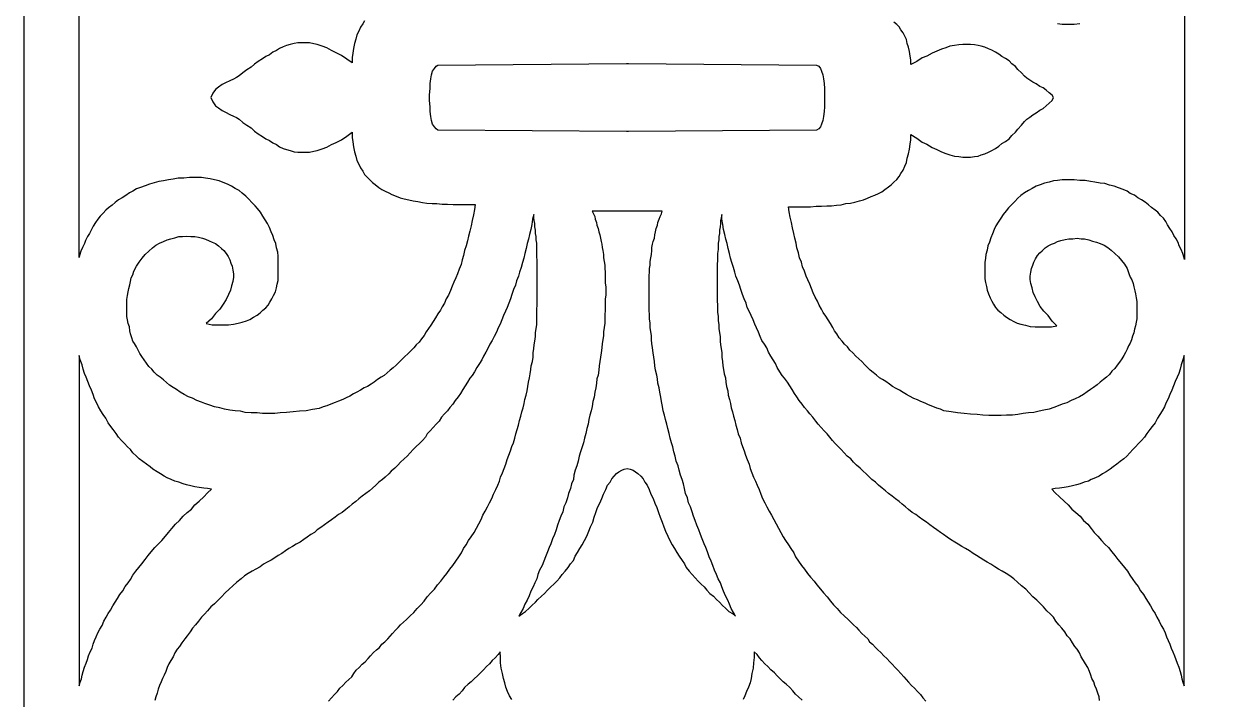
# Model space of a CAD drawing. Extents: x -535 to 535, y -535 to 535.
# Drawn here: x -440 to -332.5, y 60.7 to 121.8 of the extents above; entities that cross this region are included whole.
import ezdxf

# ---------------------------------------------------------------- set-up
doc = ezdxf.new("R2010")
doc.units = 0
doc.layers.add('LAYER_1', color=18, linetype='CONTINUOUS')
doc.layers.add('LAYER_2', color=150, linetype='CONTINUOUS')

msp = doc.modelspace()

# ---------------------------------------------------------------- linework, layer by layer
at = {"layer": 'LAYER_1'}
for points in [[(-409.17, 122.07), (-409.33, 121.78), (-409.54, 121.48), (-409.7, 121.14), (-409.86, 120.8), (-409.97, 120.41), (-410.08, 120.01), (-410.18, 119.57), (-410.24, 119.13), (-410.29, 118.74), (-410.29, 118.25), (-410.77, 118.6), (-411.25, 118.94), (-411.74, 119.18), (-412.16, 119.38), (-412.59, 119.62), (-413.02, 119.77), (-413.45, 119.92), (-413.77, 119.97), (-414.14, 120.06), (-414.52, 120.06), (-414.89, 120.06), (-415.21, 120.06), (-415.53, 120.01), (-415.91, 119.92), (-416.23, 119.82), (-416.55, 119.72), (-416.87, 119.57), (-417.14, 119.38), (-417.46, 119.23), (-417.78, 118.99), (-418.1, 118.84), (-418.42, 118.64), (-418.8, 118.4), (-419.12, 118.15), (-419.44, 117.86), (-419.81, 117.62), (-420.19, 117.37), (-420.51, 117.08), (-420.77, 116.93), (-421.04, 116.78), (-421.36, 116.64), (-421.74, 116.44), (-422.06, 116.29), (-422.38, 116.05), (-422.65, 115.85), (-422.91, 115.51), (-423.07, 115.12), (-422.91, 114.73), (-422.65, 114.38), (-422.38, 114.19), (-422.06, 113.94), (-421.74, 113.8), (-421.36, 113.6), (-421.04, 113.45), (-420.77, 113.31), (-420.51, 113.16), (-420.19, 112.87), (-419.81, 112.62), (-419.44, 112.38), (-419.12, 112.08), (-418.8, 111.84), (-418.42, 111.59), (-418.1, 111.4), (-417.78, 111.25), (-417.46, 111.01), (-417.14, 110.86), (-416.87, 110.66), (-416.55, 110.52), (-416.23, 110.42), (-415.91, 110.32), (-415.53, 110.22), (-415.21, 110.18), (-414.89, 110.18), (-414.52, 110.18), (-414.14, 110.18), (-413.77, 110.27), (-413.45, 110.32), (-413.02, 110.47), (-412.59, 110.62), (-412.16, 110.86), (-411.74, 111.06), (-411.25, 111.3), (-410.77, 111.64), (-410.29, 111.99), (-410.29, 111.5), (-410.24, 111.11), (-410.18, 110.66), (-410.08, 110.22), (-409.97, 109.83), (-409.86, 109.44), (-409.7, 109.1), (-409.54, 108.76), (-409.33, 108.46), (-409.17, 108.17), (-408.95, 107.92), (-408.69, 107.68), (-408.47, 107.43), (-408.21, 107.24), (-407.88, 106.99), (-407.62, 106.8), (-407.3, 106.65), (-406.98, 106.5), (-406.71, 106.36), (-406.33, 106.21), (-405.96, 106.06), (-405.58, 105.97), (-405.16, 105.87), (-404.78, 105.77), (-404.35, 105.72), (-403.93, 105.62), (-403.55, 105.57), (-403.07, 105.53), (-402.64, 105.53), (-402.16, 105.48), (-401.68, 105.48), (-401.15, 105.43), (-400.66, 105.43), (-400.18, 105.43), (-399.7, 105.43), (-399.17, 105.43), (-399.22, 104.99), (-399.33, 104.5), (-399.43, 104.01), (-399.54, 103.52), (-399.65, 103.03), (-399.76, 102.59), (-399.86, 102.15), (-399.97, 101.71), (-400.13, 101.27), (-400.24, 100.83), (-400.34, 100.44), (-400.45, 100), (-400.61, 99.6), (-400.77, 99.16), (-400.93, 98.82), (-401.09, 98.43), (-401.25, 98.04), (-401.41, 97.65), (-401.57, 97.25), (-401.79, 96.91), (-401.95, 96.52), (-402.16, 96.18), (-402.32, 95.88), (-402.54, 95.54), (-402.75, 95.2), (-402.96, 94.86), (-403.18, 94.51), (-403.39, 94.22), (-403.61, 93.93), (-403.77, 93.58), (-404.03, 93.29), (-404.25, 93), (-404.52, 92.75), (-404.73, 92.46), (-405, 92.21), (-405.26, 91.92), (-405.53, 91.68), (-405.8, 91.43), (-406.07, 91.14), (-406.33, 90.89), (-406.6, 90.65), (-406.87, 90.45), (-407.14, 90.21), (-407.4, 89.96), (-407.67, 89.82), (-407.99, 89.62), (-408.31, 89.38), (-408.58, 89.18), (-408.9, 88.98), (-409.22, 88.84), (-409.54, 88.64), (-409.86, 88.45), (-410.18, 88.3), (-410.51, 88.1), (-410.83, 87.96), (-411.15, 87.81), (-411.52, 87.66), (-411.84, 87.52), (-412.22, 87.37), (-412.59, 87.22), (-412.91, 87.12), (-413.29, 86.98), (-413.87, 86.88), (-414.46, 86.78), (-415.05, 86.73), (-415.64, 86.68), (-416.23, 86.63), (-416.82, 86.59), (-417.3, 86.54), (-417.83, 86.54), (-418.42, 86.54), (-418.9, 86.59), (-419.44, 86.59), (-419.97, 86.63), (-420.4, 86.73), (-420.88, 86.78), (-421.36, 86.83), (-421.84, 86.93), (-422.27, 87.03), (-422.75, 87.12), (-423.18, 87.27), (-423.61, 87.42), (-423.93, 87.56), (-424.36, 87.71), (-424.73, 87.91), (-425.11, 88.05), (-425.48, 88.25), (-425.86, 88.45), (-426.18, 88.69), (-426.5, 88.89), (-426.82, 89.08), (-427.09, 89.33), (-427.35, 89.57), (-427.67, 89.82), (-427.94, 90.01), (-428.21, 90.26), (-428.42, 90.55), (-428.69, 90.79), (-428.9, 91.09), (-429.12, 91.38), (-429.33, 91.68), (-429.49, 91.97), (-429.65, 92.26), (-429.81, 92.56), (-429.97, 92.85), (-430.13, 93.09), (-430.24, 93.39), (-430.35, 93.73), (-430.4, 94.02), (-430.45, 94.37), (-430.56, 94.66), (-430.62, 95), (-430.67, 95.3), (-430.67, 96.86), (-430.62, 97.21), (-430.56, 97.55), (-430.51, 97.84), (-430.4, 98.18), (-430.35, 98.48), (-430.29, 98.82), (-430.13, 99.07), (-430.03, 99.41), (-429.81, 99.85), (-429.55, 100.24), (-429.28, 100.58), (-429.01, 100.93), (-428.69, 101.22), (-428.37, 101.51), (-428.05, 101.76), (-427.73, 101.95), (-427.35, 102.1), (-427.03, 102.25), (-426.71, 102.34), (-426.34, 102.44), (-425.96, 102.54), (-425.64, 102.54), (-425.27, 102.59), (-424.89, 102.54), (-424.52, 102.54), (-424.2, 102.49), (-423.82, 102.39), (-423.56, 102.3), (-423.23, 102.15), (-422.97, 102.05), (-422.65, 101.9), (-422.38, 101.71), (-422.11, 101.46), (-421.9, 101.27), (-421.68, 101.02), (-421.52, 100.73), (-421.36, 100.44), (-421.26, 100.14), (-421.15, 99.85), (-421.1, 99.51), (-421.04, 99.16), (-421.04, 98.87), (-421.1, 98.48), (-421.2, 98.09), (-421.31, 97.7), (-421.47, 97.3), (-421.68, 96.86), (-421.95, 96.42), (-422.27, 95.98), (-422.65, 95.59), (-423.02, 95.1), (-423.5, 94.66), (-422.97, 94.56), (-422.43, 94.56), (-421.95, 94.56), (-421.47, 94.56), (-421.04, 94.61), (-420.61, 94.71), (-420.24, 94.81), (-419.86, 94.91), (-419.54, 95.05), (-419.22, 95.25), (-418.9, 95.44), (-418.63, 95.64), (-418.37, 95.88), (-418.1, 96.08), (-417.89, 96.33), (-417.73, 96.62), (-417.57, 96.91), (-417.4, 97.21), (-417.24, 97.55), (-417.14, 97.89), (-417.08, 98.23), (-416.98, 98.58), (-416.98, 100.78), (-417.03, 101.12), (-417.14, 101.51), (-417.19, 101.9), (-417.35, 102.25), (-417.46, 102.64), (-417.62, 102.98), (-417.78, 103.37), (-417.94, 103.72), (-418.15, 104.06), (-418.37, 104.4), (-418.58, 104.74), (-418.85, 105.09), (-419.06, 105.33), (-419.38, 105.62), (-419.65, 105.92), (-419.92, 106.21), (-420.24, 106.46), (-420.51, 106.7), (-420.88, 106.9), (-421.2, 107.09), (-421.58, 107.29), (-421.95, 107.43), (-422.33, 107.58), (-422.75, 107.68), (-423.13, 107.78), (-423.56, 107.83), (-423.93, 107.88), (-424.46, 107.88), (-425, 107.88), (-425.53, 107.83), (-426.02, 107.83), (-426.5, 107.73), (-426.92, 107.68), (-427.35, 107.58), (-427.78, 107.53), (-428.21, 107.39), (-428.64, 107.29), (-429.01, 107.14), (-429.44, 106.99), (-429.81, 106.85), (-430.13, 106.65), (-430.45, 106.5), (-430.78, 106.26), (-431.1, 106.06), (-431.42, 105.87), (-431.74, 105.62), (-432.01, 105.38), (-432.33, 105.13), (-432.59, 104.94), (-432.81, 104.65), (-433.08, 104.4), (-433.29, 104.11), (-433.5, 103.81), (-433.72, 103.47), (-433.88, 103.18), (-434.04, 102.83), (-434.25, 102.54), (-434.41, 102.2), (-434.52, 101.9), (-434.68, 101.56), (-434.84, 101.22), (-434.95, 100.83), (-435, 100.66), (-435, 115.12), (-435, 129.58)], [(-335, 128.21), (-335, 115.12), (-335, 100.46), (-335.05, 100.63), (-335.16, 101.02), (-335.32, 101.36), (-335.48, 101.7), (-335.59, 102), (-335.75, 102.34), (-335.96, 102.63), (-336.12, 102.98), (-336.34, 103.27), (-336.55, 103.61), (-336.71, 103.91), (-336.92, 104.2), (-337.19, 104.44), (-337.41, 104.74), (-337.67, 104.93), (-337.99, 105.18), (-338.26, 105.42), (-338.58, 105.67), (-338.9, 105.86), (-339.22, 106.06), (-339.54, 106.3), (-339.92, 106.45), (-340.19, 106.65), (-340.56, 106.79), (-340.99, 106.94), (-341.36, 107.09), (-341.79, 107.19), (-342.22, 107.33), (-342.65, 107.38), (-343.13, 107.48), (-343.5, 107.53), (-343.98, 107.63), (-344.47, 107.63), (-345, 107.67), (-345.53, 107.67), (-346.07, 107.67), (-346.5, 107.63), (-346.87, 107.58), (-347.25, 107.48), (-347.67, 107.38), (-348.05, 107.23), (-348.42, 107.09), (-348.8, 106.89), (-349.12, 106.7), (-349.49, 106.5), (-349.81, 106.26), (-350.08, 106.01), (-350.35, 105.72), (-350.67, 105.42), (-350.94, 105.13), (-351.15, 104.88), (-351.42, 104.54), (-351.63, 104.2), (-351.85, 103.86), (-352.06, 103.51), (-352.22, 103.17), (-352.38, 102.78), (-352.54, 102.44), (-352.65, 102.05), (-352.81, 101.7), (-352.86, 101.31), (-352.97, 100.92), (-353.02, 100.58), (-353.08, 100.19), (-353.08, 98.72), (-353.02, 98.38), (-352.92, 98.03), (-352.86, 97.69), (-352.75, 97.35), (-352.59, 97.01), (-352.43, 96.71), (-352.27, 96.42), (-352.11, 96.12), (-351.9, 95.88), (-351.63, 95.68), (-351.36, 95.44), (-351.1, 95.24), (-350.78, 95.05), (-350.46, 94.85), (-350.13, 94.71), (-349.81, 94.61), (-349.39, 94.51), (-348.96, 94.41), (-348.53, 94.36), (-348.05, 94.36), (-347.57, 94.36), (-347.03, 94.36), (-346.55, 94.46), (-346.98, 94.9), (-347.35, 95.39), (-347.73, 95.78), (-348.05, 96.22), (-348.32, 96.66), (-348.53, 97.1), (-348.69, 97.49), (-348.8, 97.89), (-348.9, 98.28), (-348.96, 98.67), (-348.96, 98.96), (-348.9, 99.31), (-348.85, 99.65), (-348.74, 99.94), (-348.64, 100.24), (-348.48, 100.53), (-348.32, 100.82), (-348.1, 101.07), (-347.89, 101.26), (-347.62, 101.51), (-347.35, 101.7), (-347.03, 101.85), (-346.76, 101.95), (-346.5, 102.1), (-346.18, 102.19), (-345.8, 102.29), (-345.48, 102.34), (-345.11, 102.34), (-344.73, 102.39), (-344.36, 102.34), (-344.04, 102.34), (-343.66, 102.24), (-343.34, 102.14), (-342.97, 102.05), (-342.65, 101.9), (-342.27, 101.75), (-341.95, 101.56), (-341.63, 101.31), (-341.31, 101.02), (-340.99, 100.72), (-340.72, 100.38), (-340.45, 100.04), (-340.19, 99.65), (-340.03, 99.21), (-339.92, 98.87), (-339.76, 98.62), (-339.65, 98.28), (-339.6, 97.98), (-339.49, 97.64), (-339.44, 97.35), (-339.38, 97.01), (-339.33, 96.66), (-339.33, 95.1), (-339.38, 94.8), (-339.44, 94.46), (-339.54, 94.17), (-339.6, 93.82), (-339.7, 93.53), (-339.81, 93.19), (-339.92, 92.89), (-340.08, 92.65), (-340.19, 92.36), (-340.35, 92.06), (-340.51, 91.77), (-340.67, 91.47), (-340.88, 91.18), (-341.1, 90.89), (-341.31, 90.59), (-341.58, 90.35), (-341.79, 90.06), (-342.06, 89.81), (-342.33, 89.62), (-342.65, 89.37), (-342.91, 89.13), (-343.23, 88.88), (-343.5, 88.69), (-343.82, 88.49), (-344.14, 88.24), (-344.52, 88.05), (-344.89, 87.85), (-345.27, 87.71), (-345.64, 87.51), (-346.07, 87.36), (-346.44, 87.22), (-346.82, 87.07), (-347.25, 86.92), (-347.73, 86.83), (-348.16, 86.73), (-348.64, 86.63), (-349.12, 86.58), (-349.6, 86.53), (-350.08, 86.43), (-350.56, 86.39), (-351.1, 86.39), (-351.58, 86.34), (-352.17, 86.34), (-352.7, 86.34), (-353.24, 86.39), (-353.77, 86.43), (-354.36, 86.48), (-354.95, 86.53), (-355.54, 86.58), (-356.12, 86.68), (-356.77, 86.78), (-357.09, 86.92), (-357.41, 87.02), (-357.78, 87.17), (-358.16, 87.31), (-358.48, 87.46), (-358.85, 87.61), (-359.17, 87.76), (-359.49, 87.9), (-359.87, 88.1), (-360.14, 88.24), (-360.46, 88.44), (-360.78, 88.64), (-361.1, 88.78), (-361.42, 88.98), (-361.69, 89.17), (-362.01, 89.42), (-362.33, 89.62), (-362.6, 89.76), (-362.86, 90.01), (-363.18, 90.25), (-363.45, 90.45), (-363.67, 90.69), (-363.93, 90.94), (-364.2, 91.23), (-364.47, 91.47), (-364.74, 91.72), (-365, 92.01), (-365.27, 92.26), (-365.48, 92.55), (-365.75, 92.8), (-365.97, 93.09), (-366.23, 93.38), (-366.45, 93.73), (-366.66, 94.02), (-366.82, 94.31), (-367.04, 94.66), (-367.25, 95), (-367.46, 95.34), (-367.68, 95.68), (-367.84, 95.98), (-368.05, 96.32), (-368.21, 96.71), (-368.43, 97.05), (-368.59, 97.45), (-368.75, 97.84), (-368.91, 98.23), (-369.07, 98.62), (-369.23, 98.96), (-369.39, 99.4), (-369.55, 99.79), (-369.66, 100.24), (-369.82, 100.63), (-369.92, 101.07), (-370.08, 101.51), (-370.14, 101.95), (-370.24, 102.39), (-370.35, 102.83), (-370.46, 103.32), (-370.56, 103.81), (-370.67, 104.3), (-370.78, 104.79), (-370.83, 105.23), (-370.3, 105.23), (-369.87, 105.23), (-369.33, 105.23), (-368.85, 105.23), (-368.32, 105.28), (-367.84, 105.28), (-367.36, 105.33), (-366.93, 105.33), (-366.5, 105.37), (-366.07, 105.42), (-365.64, 105.52), (-365.22, 105.57), (-364.84, 105.67), (-364.41, 105.77), (-364.04, 105.86), (-363.67, 106.01), (-363.34, 106.16), (-363.02, 106.3), (-362.7, 106.45), (-362.38, 106.6), (-362.11, 106.79), (-361.79, 107.04), (-361.53, 107.23), (-361.31, 107.48), (-361.04, 107.72), (-360.83, 107.97), (-360.67, 108.26), (-360.46, 108.56), (-360.3, 108.9), (-360.14, 109.24), (-360.08, 109.63), (-359.98, 110.02), (-359.87, 110.46), (-359.81, 110.9), (-359.76, 111.3), (-359.76, 111.79), (-359.23, 111.44), (-358.75, 111.1), (-358.32, 110.9), (-357.84, 110.61), (-357.41, 110.42), (-356.98, 110.22), (-356.61, 110.07), (-356.23, 109.93), (-355.8, 109.83), (-355.43, 109.78), (-355.05, 109.73), (-354.68, 109.73), (-354.36, 109.73), (-353.99, 109.78), (-353.66, 109.83), (-353.4, 109.93), (-353.08, 110.02), (-352.75, 110.17), (-352.43, 110.32), (-352.11, 110.51), (-351.79, 110.71), (-351.52, 110.95), (-351.2, 111.15), (-350.88, 111.39), (-350.62, 111.69), (-350.29, 111.98), (-350.08, 112.27), (-349.76, 112.62), (-349.49, 112.96), (-349.28, 113.16), (-349.01, 113.35), (-348.74, 113.55), (-348.42, 113.74), (-348.1, 113.99), (-347.78, 114.13), (-347.51, 114.38), (-347.25, 114.62), (-346.98, 114.87), (-346.86, 115.12), (-346.98, 115.34), (-347.25, 115.56), (-347.51, 115.78), (-347.78, 116), (-348.1, 116.13), (-348.42, 116.35), (-348.74, 116.52), (-349.01, 116.7), (-349.28, 116.87), (-349.49, 117.05), (-349.76, 117.35), (-350.08, 117.66), (-350.29, 117.92), (-350.62, 118.18), (-350.88, 118.45), (-351.2, 118.66), (-351.52, 118.84), (-351.79, 119.06), (-352.11, 119.23), (-352.43, 119.41), (-352.75, 119.54), (-353.08, 119.67), (-353.4, 119.76), (-353.66, 119.84), (-353.99, 119.89), (-354.36, 119.93), (-354.68, 119.93), (-355.05, 119.93), (-355.43, 119.89), (-355.8, 119.84), (-356.23, 119.76), (-356.61, 119.63), (-356.98, 119.5), (-357.41, 119.32), (-357.84, 119.15), (-358.32, 118.88), (-358.75, 118.71), (-359.23, 118.4), (-359.76, 118.1), (-359.76, 118.53), (-359.81, 118.88), (-359.87, 119.28), (-359.98, 119.67), (-360.08, 120.02), (-360.14, 120.37), (-360.3, 120.68), (-360.46, 120.98), (-360.67, 121.24), (-360.83, 121.51), (-361.04, 121.72), (-361.31, 121.94)], [(-346.5, 121.81), (-346.07, 121.77), (-345.53, 121.77), (-345, 121.77), (-344.47, 121.81)], [(-412.43, 60.5), (-412.16, 60.79), (-411.9, 61.09), (-411.63, 61.38), (-411.41, 61.67), (-411.15, 61.92), (-410.88, 62.21), (-410.61, 62.46), (-410.34, 62.7), (-410.13, 63), (-409.92, 63.29), (-409.65, 63.53), (-409.38, 63.83), (-409.11, 64.07), (-408.85, 64.37), (-408.63, 64.61), (-408.37, 64.9), (-408.1, 65.15), (-407.83, 65.35), (-407.62, 65.64), (-407.35, 65.88), (-407.08, 66.13), (-406.87, 66.37), (-406.65, 66.62), (-406.39, 66.91), (-406.12, 67.16), (-405.91, 67.4), (-405.64, 67.65), (-405.37, 67.89), (-405.05, 68.23), (-404.73, 68.53), (-404.41, 68.87), (-404.09, 69.21), (-403.77, 69.55), (-403.5, 69.95), (-403.18, 70.29), (-402.86, 70.63), (-402.59, 71.02), (-402.27, 71.37), (-402, 71.71), (-401.73, 72.05), (-401.47, 72.44), (-401.2, 72.78), (-400.93, 73.18), (-400.66, 73.57), (-400.4, 73.91), (-400.24, 74.3), (-399.97, 74.64), (-399.76, 75.04), (-399.54, 75.38), (-399.27, 75.77), (-399.06, 76.16), (-398.85, 76.55), (-398.63, 76.94), (-398.47, 77.34), (-398.26, 77.68), (-398.04, 78.07), (-397.88, 78.46), (-397.67, 78.85), (-397.51, 79.24), (-397.29, 79.64), (-397.13, 80.03), (-396.97, 80.42), (-396.87, 80.76), (-396.71, 81.15), (-396.55, 81.54), (-396.39, 81.94), (-396.28, 82.38), (-396.12, 82.77), (-395.96, 83.16), (-395.85, 83.55), (-395.69, 83.89), (-395.58, 84.29), (-395.48, 84.68), (-395.37, 85.07), (-395.26, 85.46), (-395.16, 85.9), (-395.05, 86.29), (-394.94, 86.68), (-394.83, 87.03), (-394.73, 87.42), (-394.67, 87.81), (-394.57, 88.2), (-394.46, 88.59), (-394.41, 88.98), (-394.35, 89.38), (-394.25, 89.77), (-394.19, 90.11), (-394.14, 90.5), (-394.09, 90.84), (-393.98, 91.24), (-393.93, 91.63), (-393.93, 92.02), (-393.87, 92.41), (-393.82, 92.75), (-393.76, 93.09), (-393.71, 93.49), (-393.71, 93.83), (-393.66, 94.22), (-393.6, 94.56), (-393.6, 95.98), (-393.55, 96.33), (-393.55, 100.39), (-393.6, 100.73), (-393.6, 101.95), (-393.66, 102.25), (-393.66, 102.54), (-393.71, 102.83), (-393.71, 103.13), (-393.76, 103.42), (-393.76, 103.72), (-393.82, 104.01), (-393.87, 104.25), (-393.87, 104.55), (-393.98, 104.11), (-394.03, 103.62), (-394.14, 103.18), (-394.25, 102.74), (-394.35, 102.3), (-394.46, 101.9), (-394.57, 101.46), (-394.67, 101.02), (-394.78, 100.58), (-394.89, 100.19), (-395, 99.75), (-395.16, 99.31), (-395.26, 98.97), (-395.42, 98.53), (-395.53, 98.14), (-395.69, 97.74), (-395.85, 97.3), (-395.96, 96.91), (-396.12, 96.52), (-396.28, 96.13), (-396.44, 95.79), (-396.6, 95.4), (-396.76, 95), (-396.92, 94.61), (-397.08, 94.27), (-397.24, 93.88), (-397.46, 93.49), (-397.62, 93.14), (-397.83, 92.8), (-397.99, 92.46), (-398.2, 92.07), (-398.42, 91.72), (-398.58, 91.38), (-398.79, 91.04), (-399.01, 90.7), (-399.22, 90.31), (-399.43, 89.96), (-399.65, 89.72), (-399.86, 89.38), (-400.08, 89.03), (-400.29, 88.69), (-400.5, 88.35), (-400.72, 88.05), (-400.99, 87.71), (-401.2, 87.37), (-401.47, 87.08), (-401.68, 86.78), (-401.95, 86.49), (-402.22, 86.19), (-402.43, 85.85), (-402.7, 85.56), (-402.96, 85.26), (-403.23, 84.97), (-403.5, 84.68), (-403.66, 84.38), (-403.93, 84.09), (-404.19, 83.8), (-404.52, 83.55), (-404.78, 83.26), (-405.05, 82.96), (-405.32, 82.67), (-405.58, 82.43), (-405.91, 82.13), (-406.17, 81.84), (-406.44, 81.59), (-406.76, 81.3), (-406.98, 81.06), (-407.3, 80.76), (-407.56, 80.57), (-407.88, 80.32), (-408.15, 80.03), (-408.47, 79.78), (-408.74, 79.54), (-409.06, 79.29), (-409.38, 79.05), (-409.7, 78.8), (-409.97, 78.56), (-410.29, 78.31), (-410.56, 78.07), (-410.88, 77.83), (-411.2, 77.58), (-411.52, 77.38), (-411.84, 77.14), (-412.16, 76.9), (-412.48, 76.7), (-412.81, 76.45), (-413.13, 76.21), (-413.45, 76.01), (-413.71, 75.77), (-414.04, 75.57), (-414.36, 75.33), (-414.68, 75.13), (-415, 74.89), (-415.37, 74.69), (-415.69, 74.5), (-416.01, 74.3), (-416.34, 74.11), (-416.66, 73.86), (-416.98, 73.67), (-417.3, 73.47), (-417.62, 73.27), (-417.99, 73.08), (-418.31, 72.88), (-418.63, 72.64), (-419.01, 72.44), (-419.33, 72.25), (-419.7, 72.05), (-420.03, 71.85), (-420.35, 71.56), (-420.72, 71.27), (-421.1, 70.92), (-421.42, 70.63), (-421.79, 70.29), (-422.11, 69.95), (-422.43, 69.65), (-422.75, 69.31), (-423.07, 69.02), (-423.39, 68.67), (-423.66, 68.38), (-423.93, 68.09), (-424.2, 67.74), (-424.46, 67.4), (-424.73, 67.11), (-424.95, 66.76), (-425.21, 66.42), (-425.43, 66.13), (-425.69, 65.79), (-425.91, 65.44), (-426.12, 65.2), (-426.34, 64.86), (-426.5, 64.51), (-426.71, 64.17), (-426.87, 63.88), (-427.03, 63.53), (-427.14, 63.19), (-427.3, 62.85), (-427.46, 62.56), (-427.57, 62.26), (-427.73, 61.92), (-427.83, 61.58), (-427.94, 61.23), (-428.05, 60.89), (-428.15, 60.55)], [(-342.69, 60.55), (-342.74, 60.89), (-342.85, 61.23), (-342.96, 61.58), (-343.12, 61.92), (-343.22, 62.26), (-343.38, 62.56), (-343.49, 62.85), (-343.6, 63.19), (-343.76, 63.53), (-343.97, 63.88), (-344.13, 64.17), (-344.35, 64.51), (-344.51, 64.86), (-344.72, 65.2), (-344.93, 65.44), (-345.15, 65.79), (-345.36, 66.13), (-345.63, 66.42), (-345.84, 66.76), (-346.11, 67.11), (-346.38, 67.4), (-346.65, 67.74), (-346.86, 68.09), (-347.13, 68.38), (-347.45, 68.67), (-347.77, 69.02), (-348.04, 69.31), (-348.36, 69.65), (-348.73, 69.95), (-349.05, 70.29), (-349.37, 70.63), (-349.75, 70.92), (-350.12, 71.27), (-350.44, 71.56), (-350.82, 71.85), (-351.14, 72.05), (-351.51, 72.25), (-351.83, 72.44), (-352.15, 72.64), (-352.53, 72.88), (-352.85, 73.08), (-353.17, 73.27), (-353.49, 73.47), (-353.81, 73.67), (-354.13, 73.86), (-354.45, 74.11), (-354.83, 74.3), (-355.15, 74.5), (-355.47, 74.69), (-355.79, 74.89), (-356.17, 75.13), (-356.49, 75.33), (-356.81, 75.57), (-357.08, 75.77), (-357.4, 76.01), (-357.72, 76.21), (-358.04, 76.45), (-358.36, 76.7), (-358.68, 76.9), (-359, 77.14), (-359.32, 77.38), (-359.64, 77.58), (-359.96, 77.83), (-360.23, 78.07), (-360.55, 78.31), (-360.82, 78.56), (-361.14, 78.8), (-361.46, 79.05), (-361.78, 79.29), (-362.05, 79.54), (-362.37, 79.78), (-362.69, 80.03), (-362.96, 80.32), (-363.28, 80.57), (-363.49, 80.76), (-363.81, 81.06), (-364.08, 81.3), (-364.35, 81.59), (-364.67, 81.84), (-364.94, 82.13), (-365.2, 82.43), (-365.53, 82.67), (-365.79, 82.96), (-366.06, 83.26), (-366.33, 83.55), (-366.6, 83.8), (-366.86, 84.09), (-367.08, 84.38), (-367.34, 84.68), (-367.61, 84.97), (-367.88, 85.26), (-368.15, 85.56), (-368.36, 85.85), (-368.63, 86.19), (-368.9, 86.49), (-369.11, 86.78), (-369.38, 87.08), (-369.59, 87.37), (-369.86, 87.71), (-370.07, 88.05), (-370.29, 88.35), (-370.5, 88.69), (-370.71, 89.03), (-370.93, 89.38), (-371.19, 89.72), (-371.41, 89.96), (-371.62, 90.31), (-371.84, 90.7), (-372, 91.04), (-372.21, 91.38), (-372.43, 91.72), (-372.64, 92.07), (-372.8, 92.46), (-373.01, 92.8), (-373.23, 93.14), (-373.39, 93.49), (-373.55, 93.88), (-373.71, 94.27), (-373.87, 94.61), (-374.03, 95), (-374.19, 95.4), (-374.4, 95.79), (-374.56, 96.13), (-374.67, 96.52), (-374.83, 96.91), (-374.99, 97.3), (-375.15, 97.74), (-375.26, 98.14), (-375.42, 98.53), (-375.58, 98.97), (-375.69, 99.31), (-375.79, 99.75), (-375.95, 100.19), (-376.06, 100.58), (-376.17, 101.02), (-376.28, 101.46), (-376.38, 101.9), (-376.49, 102.3), (-376.6, 102.74), (-376.7, 103.18), (-376.76, 103.62), (-376.86, 104.11), (-376.86, 104.55), (-376.92, 104.25), (-376.97, 104.01), (-376.97, 103.72), (-377.02, 103.42), (-377.08, 103.13), (-377.08, 102.83), (-377.13, 102.54), (-377.13, 102.25), (-377.19, 101.95), (-377.19, 101.37), (-377.24, 101.02), (-377.24, 100.39), (-377.29, 100.04), (-377.29, 96.72), (-377.24, 96.33), (-377.24, 95.69), (-377.19, 95.3), (-377.19, 94.95), (-377.13, 94.56), (-377.13, 94.22), (-377.08, 93.83), (-377.02, 93.49), (-377.02, 93.09), (-376.97, 92.75), (-376.92, 92.41), (-376.86, 92.02), (-376.86, 91.63), (-376.81, 91.24), (-376.76, 90.84), (-376.7, 90.5), (-376.65, 90.11), (-376.54, 89.77), (-376.49, 89.38), (-376.44, 88.98), (-376.33, 88.59), (-376.28, 88.2), (-376.17, 87.81), (-376.06, 87.42), (-376.01, 87.03), (-375.9, 86.68), (-375.79, 86.29), (-375.69, 85.9), (-375.58, 85.46), (-375.47, 85.07), (-375.37, 84.68), (-375.21, 84.29), (-375.1, 83.89), (-374.99, 83.55), (-374.83, 83.16), (-374.72, 82.77), (-374.56, 82.38), (-374.4, 81.94), (-374.3, 81.54), (-374.14, 81.15), (-373.98, 80.76), (-373.82, 80.42), (-373.66, 80.03), (-373.49, 79.64), (-373.33, 79.24), (-373.17, 78.85), (-372.96, 78.46), (-372.8, 78.07), (-372.59, 77.68), (-372.37, 77.34), (-372.16, 76.94), (-371.94, 76.55), (-371.73, 76.16), (-371.52, 75.77), (-371.3, 75.38), (-371.09, 75.04), (-370.82, 74.64), (-370.61, 74.3), (-370.34, 73.91), (-370.18, 73.57), (-369.91, 73.18), (-369.64, 72.78), (-369.38, 72.44), (-369.11, 72.05), (-368.84, 71.71), (-368.52, 71.37), (-368.25, 71.02), (-367.93, 70.63), (-367.67, 70.29), (-367.34, 69.95), (-367.02, 69.55), (-366.76, 69.21), (-366.43, 68.87), (-366.11, 68.53), (-365.79, 68.23), (-365.42, 67.89), (-365.2, 67.65), (-364.94, 67.4), (-364.67, 67.16), (-364.46, 66.91), (-364.19, 66.62), (-363.92, 66.37), (-363.65, 66.13), (-363.49, 65.88), (-363.23, 65.64), (-362.96, 65.35), (-362.74, 65.15), (-362.48, 64.9), (-362.21, 64.61), (-361.94, 64.37), (-361.67, 64.07), (-361.46, 63.83), (-361.19, 63.53), (-360.93, 63.29), (-360.66, 63), (-360.39, 62.7), (-360.18, 62.46), (-359.96, 62.21), (-359.7, 61.92), (-359.43, 61.67), (-359.16, 61.38), (-358.89, 61.09), (-358.68, 60.79), (-358.41, 60.5)], [(-395.85, 60.65), (-396.06, 60.99), (-396.23, 61.38), (-396.39, 61.77), (-396.49, 62.16), (-396.6, 62.56), (-396.71, 63), (-396.81, 63.49), (-396.87, 63.98), (-396.87, 64.46), (-396.92, 64.95), (-397.08, 64.71), (-397.35, 64.42), (-397.62, 64.17), (-397.88, 63.88), (-398.15, 63.63), (-398.42, 63.34), (-398.69, 63.05), (-398.95, 62.8), (-399.27, 62.51), (-399.54, 62.26), (-399.81, 62.02), (-400.13, 61.72), (-400.34, 61.43), (-400.61, 61.14), (-400.93, 60.89), (-401.2, 60.6)], [(-369.59, 60.6), (-369.91, 60.89), (-370.18, 61.14), (-370.45, 61.43), (-370.71, 61.72), (-371.03, 62.02), (-371.3, 62.26), (-371.57, 62.51), (-371.84, 62.8), (-372.1, 63.05), (-372.43, 63.34), (-372.69, 63.63), (-372.96, 63.88), (-373.23, 64.17), (-373.44, 64.42), (-373.66, 64.71), (-373.92, 64.95), (-373.92, 64.46), (-373.98, 63.98), (-374.03, 63.49), (-374.14, 63), (-374.19, 62.56), (-374.3, 62.16), (-374.46, 61.77), (-374.62, 61.38), (-374.78, 60.99), (-374.94, 60.65)]]:
    msp.add_lwpolyline(points, dxfattribs=at)
for points in [[(-403.29, 115.12), (-403.29, 115.37), (-403.23, 115.95), (-403.23, 116.39), (-403.18, 116.83), (-403.12, 117.18), (-403.02, 117.52), (-402.86, 117.76), (-402.7, 117.96), (-402.54, 118.06), (-385.48, 118.2), (-385.31, 118.2), (-368.31, 118.06), (-368.09, 117.96), (-367.93, 117.76), (-367.83, 117.52), (-367.72, 117.18), (-367.67, 116.83), (-367.61, 116.39), (-367.56, 115.95), (-367.56, 115.12), (-367.56, 114.29), (-367.61, 113.85), (-367.67, 113.41), (-367.72, 113.06), (-367.83, 112.72), (-367.93, 112.48), (-368.09, 112.28), (-368.31, 112.18), (-385.31, 112.04), (-385.48, 112.04), (-402.54, 112.18), (-402.7, 112.28), (-402.86, 112.48), (-403.02, 112.72), (-403.12, 113.06), (-403.18, 113.41), (-403.23, 113.85), (-403.23, 114.29), (-403.29, 114.87)], [(-394.89, 68.43), (-394.62, 68.62), (-394.3, 68.92), (-394.03, 69.16), (-393.71, 69.46), (-393.5, 69.7), (-393.18, 69.99), (-392.91, 70.24), (-392.64, 70.53), (-392.32, 70.83), (-392.05, 71.07), (-391.79, 71.37), (-391.52, 71.66), (-391.3, 71.95), (-391.04, 72.25), (-390.77, 72.59), (-390.56, 72.93), (-390.29, 73.22), (-390.13, 73.62), (-389.91, 73.96), (-389.7, 74.3), (-389.49, 74.64), (-389.27, 75.04), (-389.06, 75.43), (-388.9, 75.87), (-388.74, 76.26), (-388.52, 76.7), (-388.42, 77.14), (-388.26, 77.58), (-388.1, 78.02), (-387.88, 78.41), (-387.72, 78.85), (-387.56, 79.24), (-387.35, 79.64), (-387.19, 80.03), (-386.97, 80.32), (-386.81, 80.61), (-386.6, 80.86), (-386.38, 81.1), (-386.17, 81.25), (-385.9, 81.4), (-385.69, 81.5), (-385.42, 81.54), (-385.15, 81.5), (-384.89, 81.4), (-384.67, 81.25), (-384.46, 81.1), (-384.19, 80.86), (-383.98, 80.61), (-383.82, 80.32), (-383.6, 80.03), (-383.44, 79.64), (-383.28, 79.24), (-383.07, 78.85), (-382.91, 78.41), (-382.75, 78.02), (-382.59, 77.58), (-382.43, 77.14), (-382.27, 76.7), (-382.11, 76.26), (-381.95, 75.87), (-381.73, 75.43), (-381.57, 75.04), (-381.36, 74.64), (-381.14, 74.3), (-380.93, 73.96), (-380.72, 73.62), (-380.45, 73.22), (-380.23, 72.93), (-380.07, 72.59), (-379.81, 72.25), (-379.54, 71.95), (-379.27, 71.66), (-379, 71.37), (-378.74, 71.07), (-378.47, 70.83), (-378.2, 70.53), (-377.93, 70.24), (-377.61, 69.99), (-377.35, 69.7), (-377.08, 69.46), (-376.81, 69.16), (-376.54, 68.92), (-376.22, 68.62), (-375.9, 68.43), (-375.63, 68.18), (-375.79, 68.53), (-376.01, 68.87), (-376.17, 69.26), (-376.33, 69.65), (-376.54, 70.04), (-376.7, 70.44), (-376.86, 70.83), (-376.97, 71.22), (-377.19, 71.56), (-377.35, 71.95), (-377.51, 72.34), (-377.67, 72.78), (-377.83, 73.18), (-377.99, 73.57), (-378.15, 74.01), (-378.31, 74.4), (-378.47, 74.74), (-378.63, 75.18), (-378.79, 75.57), (-378.95, 76.01), (-379.11, 76.41), (-379.27, 76.85), (-379.43, 77.24), (-379.54, 77.63), (-379.7, 78.07), (-379.86, 78.46), (-379.97, 78.9), (-380.13, 79.29), (-380.23, 79.73), (-380.34, 80.17), (-380.45, 80.57), (-380.61, 80.96), (-380.72, 81.4), (-380.82, 81.79), (-380.98, 82.23), (-381.09, 82.67), (-381.2, 83.06), (-381.3, 83.5), (-381.41, 83.89), (-381.52, 84.29), (-381.62, 84.73), (-381.73, 85.17), (-381.84, 85.56), (-381.95, 86), (-382.05, 86.39), (-382.16, 86.78), (-382.21, 87.17), (-382.32, 87.61), (-382.37, 88.01), (-382.48, 88.45), (-382.53, 88.84), (-382.64, 89.28), (-382.69, 89.67), (-382.75, 90.01), (-382.85, 90.45), (-382.91, 90.84), (-382.96, 91.24), (-383.01, 91.63), (-383.07, 92.02), (-383.12, 92.46), (-383.18, 92.85), (-383.23, 93.19), (-383.23, 93.58), (-383.28, 93.93), (-383.34, 94.32), (-383.34, 94.71), (-383.39, 95.1), (-383.39, 95.49), (-383.44, 95.84), (-383.44, 99.02), (-383.39, 99.31), (-383.39, 99.65), (-383.34, 99.95), (-383.34, 100.29), (-383.28, 100.63), (-383.23, 100.93), (-383.18, 101.27), (-383.18, 101.56), (-383.12, 101.86), (-383.07, 102.1), (-382.96, 102.39), (-382.91, 102.69), (-382.85, 102.98), (-382.8, 103.27), (-382.69, 103.57), (-382.64, 103.81), (-382.53, 104.11), (-382.43, 104.35), (-382.32, 104.6), (-382.27, 104.84), (-385.42, 104.84), (-388.58, 104.84), (-388.47, 104.6), (-388.36, 104.35), (-388.31, 104.11), (-388.2, 103.81), (-388.15, 103.57), (-388.04, 103.27), (-387.99, 102.98), (-387.88, 102.69), (-387.83, 102.39), (-387.77, 102.1), (-387.72, 101.86), (-387.67, 101.56), (-387.61, 101.27), (-387.56, 100.93), (-387.56, 100.63), (-387.51, 100.29), (-387.45, 99.95), (-387.45, 99.65), (-387.4, 99.31), (-387.4, 98.33), (-387.35, 97.99), (-387.35, 97.25), (-387.4, 96.91), (-387.4, 95.84), (-387.45, 95.49), (-387.45, 94.71), (-387.51, 94.32), (-387.56, 93.93), (-387.56, 93.58), (-387.61, 93.19), (-387.67, 92.85), (-387.72, 92.46), (-387.77, 92.02), (-387.83, 91.63), (-387.88, 91.24), (-387.94, 90.84), (-387.99, 90.45), (-388.04, 90.01), (-388.15, 89.67), (-388.2, 89.28), (-388.26, 88.84), (-388.36, 88.45), (-388.42, 88.01), (-388.52, 87.61), (-388.58, 87.17), (-388.68, 86.78), (-388.79, 86.39), (-388.9, 86), (-388.95, 85.56), (-389.06, 85.17), (-389.17, 84.73), (-389.27, 84.29), (-389.38, 83.89), (-389.49, 83.5), (-389.65, 83.06), (-389.75, 82.67), (-389.86, 82.23), (-389.97, 81.79), (-390.13, 81.4), (-390.24, 80.96), (-390.29, 80.57), (-390.45, 80.17), (-390.56, 79.73), (-390.72, 79.29), (-390.82, 78.9), (-390.98, 78.46), (-391.14, 78.07), (-391.25, 77.63), (-391.41, 77.24), (-391.57, 76.85), (-391.73, 76.41), (-391.84, 76.01), (-392, 75.57), (-392.16, 75.18), (-392.32, 74.74), (-392.48, 74.4), (-392.64, 74.01), (-392.8, 73.57), (-392.96, 73.18), (-393.12, 72.78), (-393.34, 72.34), (-393.5, 71.95), (-393.6, 71.56), (-393.76, 71.22), (-393.93, 70.83), (-394.14, 70.44), (-394.3, 70.04), (-394.46, 69.65), (-394.67, 69.26), (-394.83, 68.87), (-395.05, 68.53), (-395.21, 68.18)], [(-434.89, 62.21), (-434.79, 62.51), (-434.73, 62.85), (-434.63, 63.19), (-434.52, 63.58), (-434.36, 63.93), (-434.25, 64.27), (-434.15, 64.61), (-433.98, 64.95), (-433.82, 65.3), (-433.72, 65.64), (-433.61, 65.98), (-433.45, 66.32), (-433.29, 66.67), (-433.13, 67.01), (-432.91, 67.35), (-432.75, 67.74), (-432.54, 68.09), (-432.38, 68.43), (-432.17, 68.72), (-431.95, 69.11), (-431.74, 69.46), (-431.52, 69.8), (-431.31, 70.14), (-431.04, 70.48), (-430.83, 70.88), (-430.56, 71.22), (-430.35, 71.51), (-430.13, 71.9), (-429.87, 72.25), (-429.6, 72.59), (-429.33, 72.93), (-429.01, 73.32), (-428.74, 73.67), (-428.48, 74.01), (-428.15, 74.4), (-427.83, 74.69), (-427.51, 75.04), (-427.19, 75.43), (-426.92, 75.77), (-426.6, 76.11), (-426.28, 76.5), (-425.91, 76.85), (-425.59, 77.24), (-425.21, 77.58), (-424.84, 77.87), (-424.52, 78.27), (-424.14, 78.61), (-423.72, 79), (-423.39, 79.34), (-423.02, 79.69), (-423.39, 79.73), (-423.72, 79.78), (-424.14, 79.83), (-424.52, 79.88), (-424.89, 79.98), (-425.27, 80.08), (-425.59, 80.17), (-425.96, 80.32), (-426.34, 80.42), (-426.66, 80.57), (-427.03, 80.71), (-427.3, 80.86), (-427.62, 81.06), (-427.94, 81.25), (-428.32, 81.5), (-428.58, 81.69), (-428.9, 81.94), (-429.22, 82.18), (-429.55, 82.43), (-429.81, 82.67), (-430.13, 82.96), (-430.35, 83.26), (-430.62, 83.5), (-430.88, 83.8), (-431.15, 84.09), (-431.42, 84.38), (-431.63, 84.73), (-431.9, 85.07), (-432.11, 85.36), (-432.38, 85.7), (-432.59, 86.1), (-432.81, 86.44), (-433.02, 86.78), (-433.24, 87.12), (-433.4, 87.47), (-433.61, 87.86), (-433.72, 88.25), (-433.88, 88.64), (-434.04, 89.03), (-434.2, 89.42), (-434.36, 89.82), (-434.52, 90.16), (-434.63, 90.55), (-434.73, 90.94), (-434.89, 91.38), (-435, 91.77), (-435, 61.87)], [(-346.7, 79.34), (-346.33, 79), (-345.9, 78.61), (-345.52, 78.27), (-345.2, 77.87), (-344.83, 77.58), (-344.45, 77.24), (-344.13, 76.85), (-343.76, 76.5), (-343.44, 76.11), (-343.17, 75.77), (-342.85, 75.43), (-342.53, 75.04), (-342.21, 74.69), (-341.89, 74.4), (-341.57, 74.01), (-341.3, 73.67), (-341.03, 73.32), (-340.71, 72.93), (-340.44, 72.59), (-340.17, 72.25), (-339.96, 71.9), (-339.69, 71.51), (-339.48, 71.22), (-339.21, 70.88), (-339, 70.48), (-338.73, 70.14), (-338.52, 69.8), (-338.3, 69.46), (-338.09, 69.11), (-337.87, 68.72), (-337.66, 68.43), (-337.5, 68.09), (-337.29, 67.74), (-337.13, 67.35), (-336.91, 67.01), (-336.75, 66.67), (-336.64, 66.32), (-336.48, 65.98), (-336.32, 65.64), (-336.22, 65.3), (-336.06, 64.95), (-335.9, 64.61), (-335.79, 64.27), (-335.68, 63.93), (-335.52, 63.58), (-335.41, 63.19), (-335.31, 62.85), (-335.25, 62.51), (-335.15, 62.21), (-335.04, 61.87), (-335.04, 91.77), (-335.15, 91.38), (-335.31, 90.94), (-335.41, 90.55), (-335.52, 90.16), (-335.68, 89.82), (-335.84, 89.42), (-336, 89.03), (-336.16, 88.64), (-336.32, 88.25), (-336.48, 87.86), (-336.7, 87.47), (-336.81, 87.12), (-337.02, 86.78), (-337.23, 86.44), (-337.45, 86.1), (-337.66, 85.7), (-337.93, 85.36), (-338.14, 85.07), (-338.41, 84.73), (-338.62, 84.38), (-338.89, 84.09), (-339.16, 83.8), (-339.43, 83.5), (-339.69, 83.26), (-339.96, 82.96), (-340.23, 82.67), (-340.5, 82.43), (-340.82, 82.18), (-341.14, 81.94), (-341.46, 81.69), (-341.73, 81.5), (-342.1, 81.25), (-342.42, 81.06), (-342.74, 80.86), (-343.06, 80.71), (-343.44, 80.57), (-343.7, 80.42), (-344.08, 80.32), (-344.45, 80.17), (-344.77, 80.08), (-345.15, 79.98), (-345.52, 79.88), (-345.9, 79.83), (-346.33, 79.78), (-346.7, 79.73), (-347.02, 79.69)]]:
    msp.add_lwpolyline(points, close=True, dxfattribs=at)
at = {"layer": 'LAYER_2'}
msp.add_lwpolyline([(182.25, -440), (440, -182.25), (440, 182.25), (182.25, 440), (-182.25, 440), (-440, 182.25), (-440, -182.25), (-182.25, -440)], close=True, dxfattribs=at)

doc.saveas('drawing.dxf')
